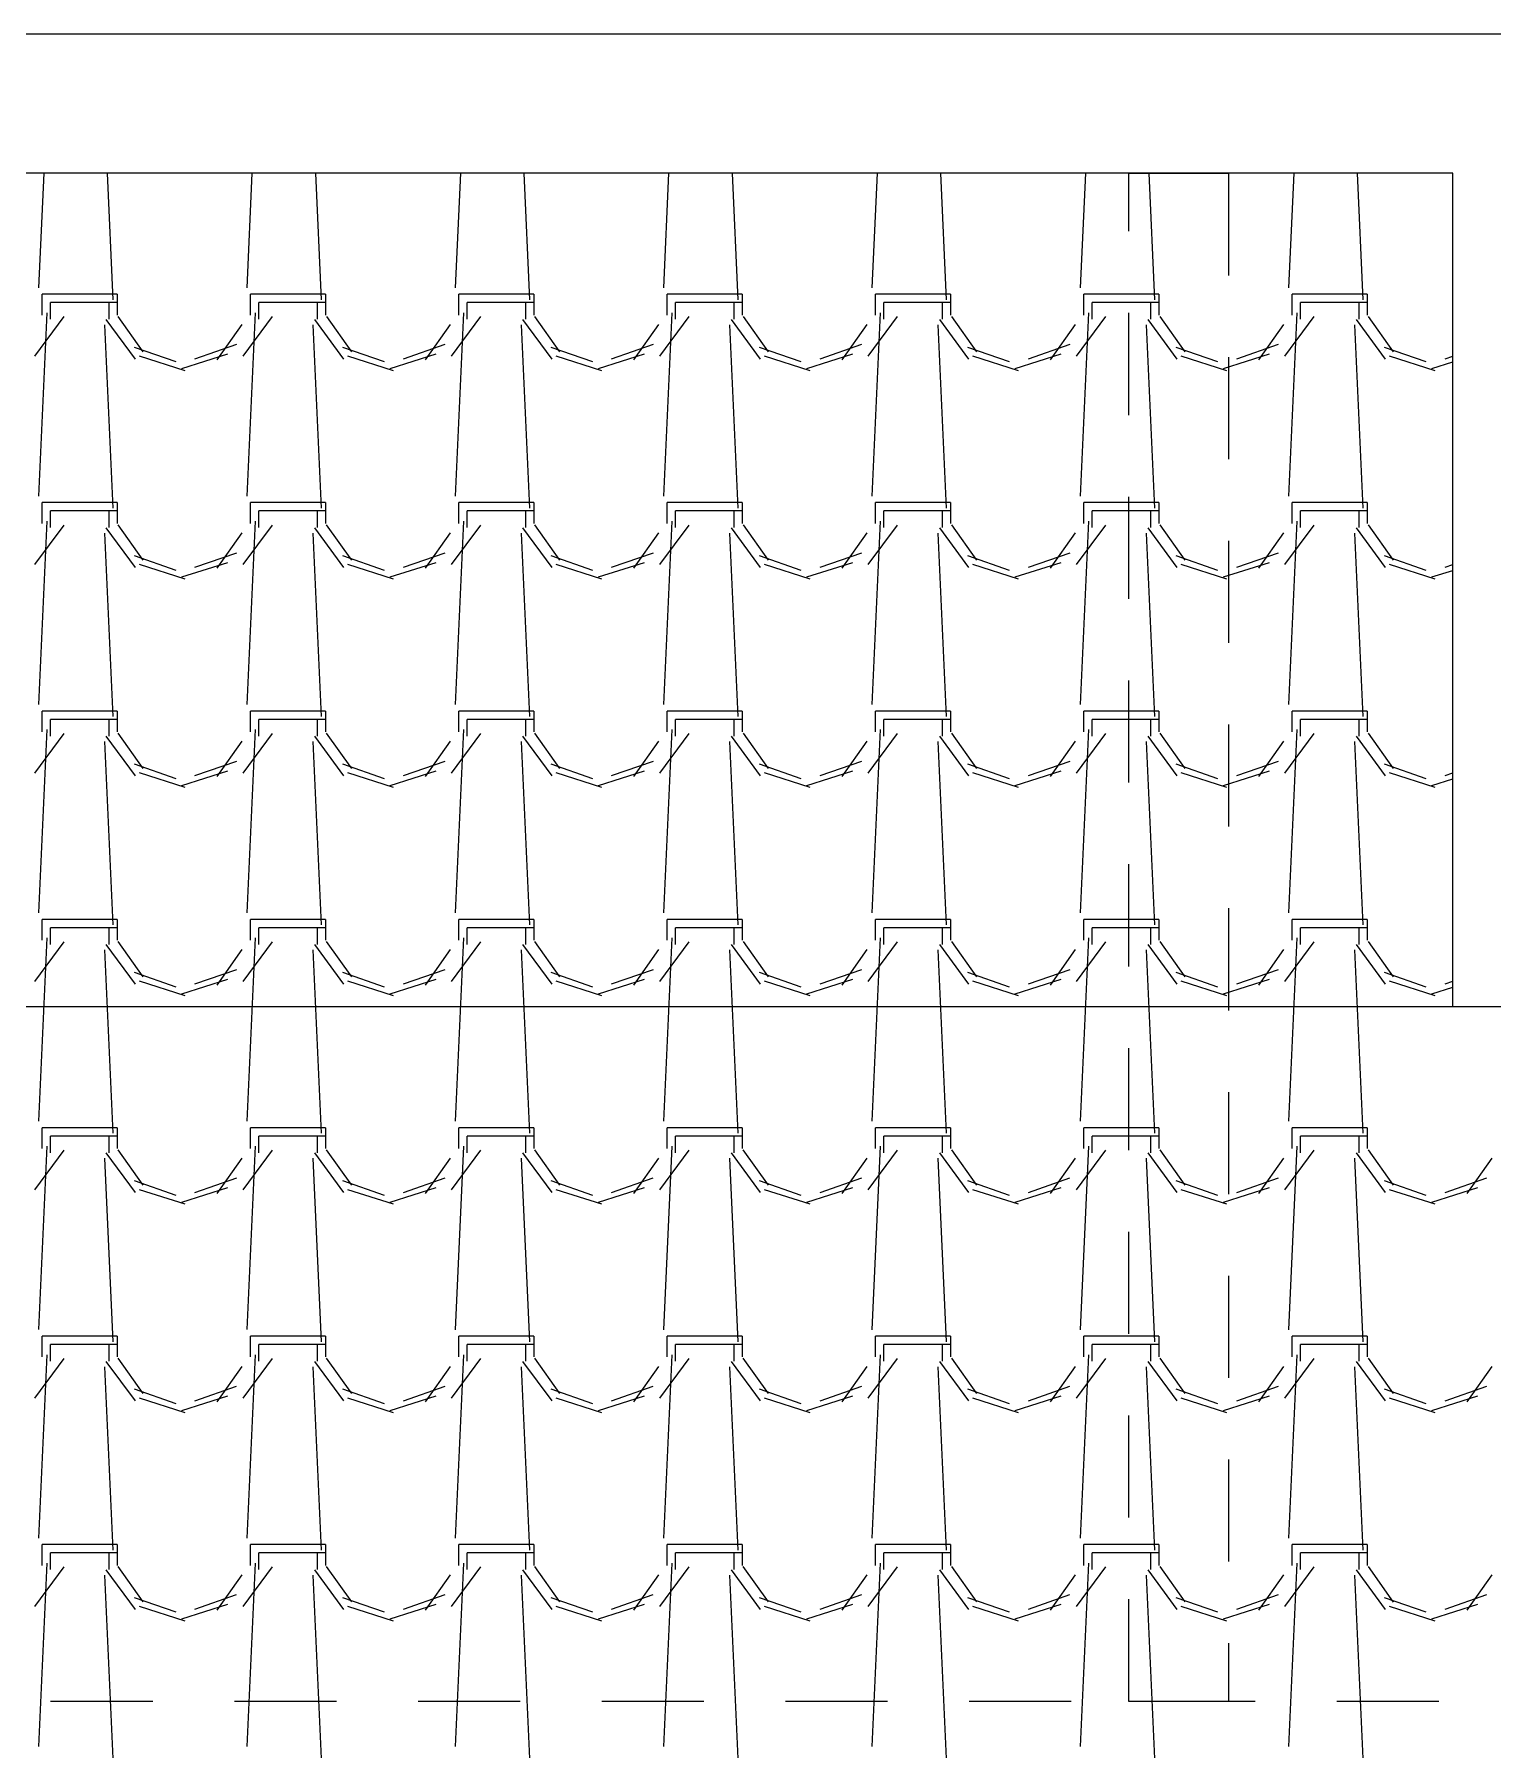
# Model space of a CAD drawing. Header units: millimetres. Extents: x 3923 to 4007, y 744 to 863.
# Drawn here: x 3934.168 to 3935.954, y 853.651 to 855.752 of the extents above; entities that cross this region are included whole.
import ezdxf

# ---------------------------------------------------------------- set-up
doc = ezdxf.new("R2010")
doc.units = ezdxf.units.MM
doc.linetypes.add('HIDDEN2', pattern=[0.1875, 0.125, -0.0625])
doc.layers.add('-HIDRO', color=8, linetype='Continuous')

msp = doc.modelspace()

# ---------------------------------------------------------------- linework, layer by layer
at = {"layer": '-HIDRO'}
for p, q in [((3936.0752, 855.7515), (3930.9722, 855.7515)), ((3935.9051, 855.5814), (3931.1423, 855.5814)), ((3935.9051, 854.5608), (3935.9051, 855.5814)), ((3940.838, 854.5608), (3931.1423, 854.5608))]:
    msp.add_line(p, q, dxfattribs=at)
at = {"layer": '-HIDRO', "linetype": 'Continuous'}
for p, q in [((3934.1795, 855.5814), (3934.1731, 855.4412)), ((3934.2571, 855.5814), (3934.2641, 855.4265)), ((3934.4346, 855.5814), (3934.4283, 855.4412)), ((3934.5122, 855.5814), (3934.5193, 855.4265)), ((3934.6898, 855.5814), (3934.6834, 855.4412)), ((3934.7674, 855.5814), (3934.7744, 855.4265)), ((3934.9449, 855.5814), (3934.9386, 855.4412)), ((3935.0225, 855.5814), (3935.0296, 855.4265)), ((3935.2001, 855.5814), (3935.1937, 855.4412)), ((3935.2777, 855.5814), (3935.2847, 855.4265)), ((3935.4552, 855.5814), (3935.4489, 855.4412)), ((3935.5328, 855.5814), (3935.5399, 855.4265)), ((3935.7104, 855.5814), (3935.704, 855.4412)), ((3935.788, 855.5814), (3935.795, 855.4265)), ((3934.2592, 855.4332), (3934.1775, 855.4332)), ((3934.1775, 855.4077), (3934.1775, 855.4332)), ((3934.2592, 855.423), (3934.1877, 855.423)), ((3934.1877, 855.4026), (3934.1877, 855.423)), ((3934.2694, 855.4332), (3934.2592, 855.4332)), ((3934.2592, 855.423), (3934.2592, 855.4026)), ((3934.2694, 855.423), (3934.2592, 855.423)), ((3934.2694, 855.4332), (3934.2694, 855.4077)), ((3934.5143, 855.4332), (3934.4327, 855.4332)), ((3934.4327, 855.4077), (3934.4327, 855.4332)), ((3934.5143, 855.423), (3934.4429, 855.423)), ((3934.4429, 855.4026), (3934.4429, 855.423)), ((3934.5245, 855.4332), (3934.5143, 855.4332)), ((3934.5143, 855.423), (3934.5143, 855.4026)), ((3934.5245, 855.423), (3934.5143, 855.423)), ((3934.5245, 855.4332), (3934.5245, 855.4077)), ((3934.7695, 855.4332), (3934.6878, 855.4332)), ((3934.6878, 855.4077), (3934.6878, 855.4332)), ((3934.7695, 855.423), (3934.698, 855.423)), ((3934.698, 855.4026), (3934.698, 855.423)), ((3934.7797, 855.4332), (3934.7695, 855.4332)), ((3934.7695, 855.423), (3934.7695, 855.4026)), ((3934.7797, 855.423), (3934.7695, 855.423)), ((3934.7797, 855.4332), (3934.7797, 855.4077)), ((3935.0246, 855.4332), (3934.943, 855.4332)), ((3934.943, 855.4077), (3934.943, 855.4332)), ((3935.0246, 855.423), (3934.9532, 855.423)), ((3934.9532, 855.4026), (3934.9532, 855.423)), ((3935.0348, 855.4332), (3935.0246, 855.4332)), ((3935.0246, 855.423), (3935.0246, 855.4026)), ((3935.0348, 855.423), (3935.0246, 855.423)), ((3935.0348, 855.4332), (3935.0348, 855.4077)), ((3935.2798, 855.4332), (3935.1981, 855.4332)), ((3935.1981, 855.4077), (3935.1981, 855.4332)), ((3935.2798, 855.423), (3935.2083, 855.423)), ((3935.2083, 855.4026), (3935.2083, 855.423)), ((3935.29, 855.4332), (3935.2798, 855.4332)), ((3935.2798, 855.423), (3935.2798, 855.4026)), ((3935.29, 855.423), (3935.2798, 855.423)), ((3935.29, 855.4332), (3935.29, 855.4077)), ((3935.5349, 855.4332), (3935.4533, 855.4332)), ((3935.4533, 855.4077), (3935.4533, 855.4332)), ((3935.5349, 855.423), (3935.4635, 855.423)), ((3935.4635, 855.4026), (3935.4635, 855.423)), ((3935.5451, 855.4332), (3935.5349, 855.4332)), ((3935.5349, 855.423), (3935.5349, 855.4026)), ((3935.5451, 855.423), (3935.5349, 855.423)), ((3935.5451, 855.4332), (3935.5451, 855.4077)), ((3935.7901, 855.4332), (3935.7084, 855.4332)), ((3935.7084, 855.4077), (3935.7084, 855.4332)), ((3935.7901, 855.423), (3935.7186, 855.423)), ((3935.7186, 855.4026), (3935.7186, 855.423)), ((3935.8003, 855.4332), (3935.7901, 855.4332)), ((3935.7901, 855.423), (3935.7901, 855.4026)), ((3935.8003, 855.423), (3935.7901, 855.423)), ((3935.8003, 855.4332), (3935.8003, 855.4077)), ((3934.1688, 855.3573), (3934.2045, 855.4058)), ((3934.1833, 855.4106), (3934.1731, 855.1861)), ((3934.2558, 855.4024), (3934.2915, 855.3539)), ((3934.2705, 855.4062), (3934.3011, 855.3629)), ((3934.4239, 855.3573), (3934.4596, 855.4058)), ((3934.4385, 855.4106), (3934.4283, 855.1861)), ((3934.511, 855.4024), (3934.5467, 855.3539)), ((3934.5257, 855.4062), (3934.5563, 855.3629)), ((3934.6791, 855.3573), (3934.7148, 855.4058)), ((3934.6936, 855.4106), (3934.6834, 855.186)), ((3934.7661, 855.4024), (3934.8018, 855.3539)), ((3934.7808, 855.4062), (3934.8114, 855.3628)), ((3934.9342, 855.3573), (3934.9699, 855.4058)), ((3934.9488, 855.4106), (3934.9386, 855.186)), ((3935.0213, 855.4024), (3935.057, 855.3539)), ((3935.036, 855.4062), (3935.0666, 855.3628)), ((3935.1893, 855.3573), (3935.2251, 855.4058)), ((3935.2039, 855.4106), (3935.1937, 855.186)), ((3935.2764, 855.4024), (3935.3121, 855.3539)), ((3935.2911, 855.4062), (3935.3217, 855.3628)), ((3935.4445, 855.3573), (3935.4802, 855.4058)), ((3935.4591, 855.4106), (3935.4489, 855.186)), ((3935.5316, 855.4024), (3935.5673, 855.3539)), ((3935.5463, 855.4062), (3935.5769, 855.3628)), ((3935.6996, 855.3573), (3935.7354, 855.4058)), ((3935.7142, 855.4106), (3935.704, 855.186)), ((3935.7867, 855.4024), (3935.8224, 855.3539)), ((3935.8014, 855.4062), (3935.832, 855.3628)), ((3934.2539, 855.3959), (3934.2641, 855.1713)), ((3934.3918, 855.3529), (3934.4225, 855.3962)), ((3934.509, 855.3959), (3934.5193, 855.1713)), ((3934.647, 855.3529), (3934.6776, 855.3962)), ((3934.7642, 855.3959), (3934.7744, 855.1713)), ((3934.9021, 855.3529), (3934.9328, 855.3962)), ((3935.0193, 855.3959), (3935.0296, 855.1713)), ((3935.1573, 855.3529), (3935.1879, 855.3962)), ((3935.2745, 855.3959), (3935.2847, 855.1713)), ((3935.4124, 855.3529), (3935.4431, 855.3962)), ((3935.5297, 855.3959), (3935.5399, 855.1713)), ((3935.6676, 855.3529), (3935.6982, 855.3962)), ((3935.7848, 855.3959), (3935.795, 855.1713)), ((3934.2903, 855.3686), (3934.3413, 855.3507)), ((3934.2963, 855.3578), (3934.3525, 855.34)), ((3934.3487, 855.3422), (3934.4049, 855.3601)), ((3934.3648, 855.3541), (3934.4159, 855.372)), ((3934.5455, 855.3686), (3934.5965, 855.3507)), ((3934.5515, 855.3578), (3934.6076, 855.34)), ((3934.6039, 855.3422), (3934.66, 855.3601)), ((3934.62, 855.3541), (3934.671, 855.372)), ((3934.8006, 855.3686), (3934.8516, 855.3507)), ((3934.8066, 855.3578), (3934.8628, 855.34)), ((3934.859, 855.3422), (3934.9152, 855.3601)), ((3934.8751, 855.3541), (3934.9262, 855.372)), ((3935.0558, 855.3686), (3935.1068, 855.3507)), ((3935.0618, 855.3578), (3935.1179, 855.34)), ((3935.1142, 855.3422), (3935.1703, 855.3601)), ((3935.1303, 855.3541), (3935.1813, 855.372)), ((3935.3109, 855.3686), (3935.3619, 855.3507)), ((3935.3169, 855.3578), (3935.3731, 855.34)), ((3935.3693, 855.3422), (3935.4255, 855.3601)), ((3935.3854, 855.3541), (3935.4365, 855.372)), ((3935.5661, 855.3686), (3935.6171, 855.3507)), ((3935.5721, 855.3578), (3935.6282, 855.34)), ((3935.6245, 855.3422), (3935.6806, 855.3601)), ((3935.6406, 855.3541), (3935.6916, 855.372)), ((3935.8212, 855.3686), (3935.8722, 855.3507)), ((3935.8272, 855.3578), (3935.8834, 855.34)), ((3935.8957, 855.3541), (3935.9051, 855.3574)), ((3935.8796, 855.3422), (3935.9051, 855.3503)), ((3934.2592, 855.1781), (3934.1775, 855.1781)), ((3934.1775, 855.1526), (3934.1775, 855.1781)), ((3934.2592, 855.1679), (3934.1877, 855.1679)), ((3934.1877, 855.1475), (3934.1877, 855.1679)), ((3934.2694, 855.1781), (3934.2592, 855.1781)), ((3934.2592, 855.1679), (3934.2592, 855.1475)), ((3934.2694, 855.1679), (3934.2592, 855.1679)), ((3934.2694, 855.1781), (3934.2694, 855.1526)), ((3934.5143, 855.1781), (3934.4327, 855.1781)), ((3934.4327, 855.1526), (3934.4327, 855.1781)), ((3934.5143, 855.1679), (3934.4429, 855.1679)), ((3934.4429, 855.1475), (3934.4429, 855.1679)), ((3934.5245, 855.1781), (3934.5143, 855.1781)), ((3934.5143, 855.1679), (3934.5143, 855.1475)), ((3934.5245, 855.1679), (3934.5143, 855.1679)), ((3934.5245, 855.1781), (3934.5245, 855.1526)), ((3934.7695, 855.1781), (3934.6878, 855.1781)), ((3934.6878, 855.1526), (3934.6878, 855.1781)), ((3934.7695, 855.1679), (3934.698, 855.1679)), ((3934.698, 855.1475), (3934.698, 855.1679)), ((3934.7797, 855.1781), (3934.7695, 855.1781)), ((3934.7695, 855.1679), (3934.7695, 855.1475)), ((3934.7797, 855.1679), (3934.7695, 855.1679)), ((3934.7797, 855.1781), (3934.7797, 855.1526)), ((3935.0246, 855.1781), (3934.943, 855.1781)), ((3934.943, 855.1526), (3934.943, 855.1781)), ((3935.0246, 855.1679), (3934.9532, 855.1679)), ((3934.9532, 855.1475), (3934.9532, 855.1679)), ((3935.0348, 855.1781), (3935.0246, 855.1781)), ((3935.0246, 855.1679), (3935.0246, 855.1475)), ((3935.0348, 855.1679), (3935.0246, 855.1679)), ((3935.0348, 855.1781), (3935.0348, 855.1526)), ((3935.2798, 855.1781), (3935.1981, 855.1781)), ((3935.1981, 855.1526), (3935.1981, 855.1781)), ((3935.2798, 855.1679), (3935.2083, 855.1679)), ((3935.2083, 855.1475), (3935.2083, 855.1679)), ((3935.29, 855.1781), (3935.2798, 855.1781)), ((3935.2798, 855.1679), (3935.2798, 855.1475)), ((3935.29, 855.1679), (3935.2798, 855.1679)), ((3935.29, 855.1781), (3935.29, 855.1526)), ((3935.5349, 855.1781), (3935.4533, 855.1781)), ((3935.4533, 855.1526), (3935.4533, 855.1781)), ((3935.5349, 855.1679), (3935.4635, 855.1679)), ((3935.4635, 855.1475), (3935.4635, 855.1679)), ((3935.5451, 855.1781), (3935.5349, 855.1781)), ((3935.5349, 855.1679), (3935.5349, 855.1475)), ((3935.5451, 855.1679), (3935.5349, 855.1679)), ((3935.5451, 855.1781), (3935.5451, 855.1526)), ((3935.7901, 855.1781), (3935.7084, 855.1781)), ((3935.7084, 855.1526), (3935.7084, 855.1781)), ((3935.7901, 855.1679), (3935.7186, 855.1679)), ((3935.7186, 855.1475), (3935.7186, 855.1679)), ((3935.8003, 855.1781), (3935.7901, 855.1781)), ((3935.7901, 855.1679), (3935.7901, 855.1475)), ((3935.8003, 855.1679), (3935.7901, 855.1679)), ((3935.8003, 855.1781), (3935.8003, 855.1526)), ((3934.1688, 855.1022), (3934.2045, 855.1506)), ((3934.1833, 855.1554), (3934.1731, 854.9309)), ((3934.2558, 855.1472), (3934.2915, 855.0988)), ((3934.2705, 855.1511), (3934.3011, 855.1077)), ((3934.4239, 855.1022), (3934.4596, 855.1506)), ((3934.4385, 855.1554), (3934.4283, 854.9309)), ((3934.511, 855.1472), (3934.5467, 855.0988)), ((3934.5256, 855.1511), (3934.5563, 855.1077)), ((3934.679, 855.1022), (3934.7148, 855.1506)), ((3934.6936, 855.1554), (3934.6834, 854.9309)), ((3934.7661, 855.1472), (3934.8018, 855.0988)), ((3934.7808, 855.1511), (3934.8114, 855.1077)), ((3934.9342, 855.1022), (3934.9699, 855.1506)), ((3934.9488, 855.1554), (3934.9386, 854.9309)), ((3935.0213, 855.1472), (3935.057, 855.0988)), ((3935.036, 855.1511), (3935.0666, 855.1077)), ((3935.1893, 855.1022), (3935.2251, 855.1506)), ((3935.2039, 855.1554), (3935.1937, 854.9309)), ((3935.2764, 855.1472), (3935.3121, 855.0988)), ((3935.2911, 855.1511), (3935.3217, 855.1077)), ((3935.4445, 855.1022), (3935.4802, 855.1506)), ((3935.4591, 855.1554), (3935.4489, 854.9309)), ((3935.5316, 855.1472), (3935.5673, 855.0988)), ((3935.5463, 855.1511), (3935.5769, 855.1077)), ((3935.6996, 855.1022), (3935.7354, 855.1506)), ((3935.7142, 855.1554), (3935.704, 854.9309)), ((3935.7867, 855.1472), (3935.8224, 855.0988)), ((3935.8014, 855.1511), (3935.832, 855.1077)), ((3934.2539, 855.1407), (3934.2641, 854.9162)), ((3934.3918, 855.0977), (3934.4225, 855.1411)), ((3934.509, 855.1407), (3934.5193, 854.9162)), ((3934.647, 855.0977), (3934.6776, 855.1411)), ((3934.7642, 855.1407), (3934.7744, 854.9162)), ((3934.9021, 855.0977), (3934.9328, 855.1411)), ((3935.0193, 855.1407), (3935.0296, 854.9162)), ((3935.1573, 855.0977), (3935.1879, 855.1411)), ((3935.2745, 855.1407), (3935.2847, 854.9162)), ((3935.4124, 855.0977), (3935.4431, 855.1411)), ((3935.5297, 855.1407), (3935.5399, 854.9162)), ((3935.6676, 855.0977), (3935.6982, 855.1411)), ((3935.7848, 855.1407), (3935.795, 854.9162)), ((3934.2903, 855.1134), (3934.3413, 855.0956)), ((3934.3487, 855.0871), (3934.4049, 855.1049)), ((3934.3648, 855.099), (3934.4159, 855.1168)), ((3934.5455, 855.1134), (3934.5965, 855.0956)), ((3934.6039, 855.0871), (3934.66, 855.1049)), ((3934.62, 855.099), (3934.671, 855.1168)), ((3934.8006, 855.1134), (3934.8516, 855.0956)), ((3934.859, 855.0871), (3934.9152, 855.1049)), ((3934.8751, 855.099), (3934.9262, 855.1168)), ((3935.0558, 855.1134), (3935.1068, 855.0956)), ((3935.1142, 855.0871), (3935.1703, 855.1049)), ((3935.1303, 855.099), (3935.1813, 855.1168)), ((3935.3109, 855.1134), (3935.3619, 855.0956)), ((3935.3693, 855.0871), (3935.4255, 855.1049)), ((3935.3854, 855.099), (3935.4365, 855.1168)), ((3935.5661, 855.1134), (3935.6171, 855.0956)), ((3935.6245, 855.0871), (3935.6806, 855.1049)), ((3935.6406, 855.099), (3935.6916, 855.1168)), ((3935.8212, 855.1134), (3935.8722, 855.0956)), ((3934.2963, 855.1027), (3934.3525, 855.0848)), ((3934.5515, 855.1027), (3934.6076, 855.0848)), ((3934.8066, 855.1027), (3934.8628, 855.0848)), ((3935.0618, 855.1027), (3935.1179, 855.0848)), ((3935.3169, 855.1027), (3935.3731, 855.0848)), ((3935.5721, 855.1027), (3935.6282, 855.0848)), ((3935.8272, 855.1027), (3935.8834, 855.0848)), ((3935.8796, 855.0871), (3935.9051, 855.0952)), ((3935.8957, 855.099), (3935.9051, 855.1023)), ((3934.2592, 854.9229), (3934.1775, 854.9229)), ((3934.1775, 854.8974), (3934.1775, 854.9229)), ((3934.2694, 854.9229), (3934.2592, 854.9229)), ((3934.2694, 854.9229), (3934.2694, 854.8974)), ((3934.5143, 854.9229), (3934.4327, 854.9229)), ((3934.4327, 854.8974), (3934.4327, 854.9229)), ((3934.5245, 854.9229), (3934.5143, 854.9229)), ((3934.5245, 854.9229), (3934.5245, 854.8974)), ((3934.7695, 854.9229), (3934.6878, 854.9229)), ((3934.6878, 854.8974), (3934.6878, 854.9229)), ((3934.7797, 854.9229), (3934.7695, 854.9229)), ((3934.7797, 854.9229), (3934.7797, 854.8974)), ((3935.0246, 854.9229), (3934.943, 854.9229)), ((3934.943, 854.8974), (3934.943, 854.9229)), ((3935.0348, 854.9229), (3935.0246, 854.9229)), ((3935.0348, 854.9229), (3935.0348, 854.8974)), ((3935.2798, 854.9229), (3935.1981, 854.9229)), ((3935.1981, 854.8974), (3935.1981, 854.9229)), ((3935.29, 854.9229), (3935.2798, 854.9229)), ((3935.29, 854.9229), (3935.29, 854.8974)), ((3935.5349, 854.9229), (3935.4533, 854.9229)), ((3935.4533, 854.8974), (3935.4533, 854.9229)), ((3935.5451, 854.9229), (3935.5349, 854.9229)), ((3935.5451, 854.9229), (3935.5451, 854.8974)), ((3935.7901, 854.9229), (3935.7084, 854.9229)), ((3935.7084, 854.8974), (3935.7084, 854.9229)), ((3935.8003, 854.9229), (3935.7901, 854.9229)), ((3935.8003, 854.9229), (3935.8003, 854.8974)), ((3934.1688, 854.847), (3934.2045, 854.8955)), ((3934.1833, 854.9003), (3934.1731, 854.6758)), ((3934.2592, 854.9127), (3934.1877, 854.9127)), ((3934.1877, 854.8923), (3934.1877, 854.9127)), ((3934.2592, 854.9127), (3934.2592, 854.8923)), ((3934.2694, 854.9127), (3934.2592, 854.9127)), ((3934.2705, 854.8959), (3934.3011, 854.8526)), ((3934.4239, 854.847), (3934.4596, 854.8955)), ((3934.4385, 854.9003), (3934.4283, 854.6758)), ((3934.5143, 854.9127), (3934.4429, 854.9127)), ((3934.4429, 854.8923), (3934.4429, 854.9127)), ((3934.5143, 854.9127), (3934.5143, 854.8923)), ((3934.5245, 854.9127), (3934.5143, 854.9127)), ((3934.5256, 854.8959), (3934.5563, 854.8526)), ((3934.679, 854.847), (3934.7148, 854.8955)), ((3934.6936, 854.9003), (3934.6834, 854.6757)), ((3934.7695, 854.9127), (3934.698, 854.9127)), ((3934.698, 854.8923), (3934.698, 854.9127)), ((3934.7695, 854.9127), (3934.7695, 854.8923)), ((3934.7797, 854.9127), (3934.7695, 854.9127)), ((3934.7808, 854.8959), (3934.8114, 854.8526)), ((3934.9342, 854.847), (3934.9699, 854.8955)), ((3934.9488, 854.9003), (3934.9386, 854.6757)), ((3935.0246, 854.9127), (3934.9532, 854.9127)), ((3934.9532, 854.8923), (3934.9532, 854.9127)), ((3935.0246, 854.9127), (3935.0246, 854.8923)), ((3935.0348, 854.9127), (3935.0246, 854.9127)), ((3935.036, 854.8959), (3935.0666, 854.8525)), ((3935.1893, 854.847), (3935.2251, 854.8955)), ((3935.2039, 854.9003), (3935.1937, 854.6757)), ((3935.2798, 854.9127), (3935.2083, 854.9127)), ((3935.2083, 854.8923), (3935.2083, 854.9127)), ((3935.2798, 854.9127), (3935.2798, 854.8923)), ((3935.29, 854.9127), (3935.2798, 854.9127)), ((3935.2911, 854.8959), (3935.3217, 854.8525)), ((3935.4445, 854.847), (3935.4802, 854.8955)), ((3935.4591, 854.9003), (3935.4489, 854.6757)), ((3935.5349, 854.9127), (3935.4635, 854.9127)), ((3935.4635, 854.8923), (3935.4635, 854.9127)), ((3935.5349, 854.9127), (3935.5349, 854.8923)), ((3935.5451, 854.9127), (3935.5349, 854.9127)), ((3935.5463, 854.8959), (3935.5769, 854.8525)), ((3935.6996, 854.847), (3935.7354, 854.8955)), ((3935.7142, 854.9003), (3935.704, 854.6757)), ((3935.7901, 854.9127), (3935.7186, 854.9127)), ((3935.7186, 854.8923), (3935.7186, 854.9127)), ((3935.7901, 854.9127), (3935.7901, 854.8923)), ((3935.8003, 854.9127), (3935.7901, 854.9127)), ((3935.8014, 854.8959), (3935.832, 854.8525)), ((3934.2539, 854.8856), (3934.2641, 854.661)), ((3934.2558, 854.8921), (3934.2915, 854.8436)), ((3934.3918, 854.8426), (3934.4225, 854.8859)), ((3934.509, 854.8856), (3934.5193, 854.661)), ((3934.511, 854.8921), (3934.5467, 854.8436)), ((3934.647, 854.8426), (3934.6776, 854.8859)), ((3934.7642, 854.8856), (3934.7744, 854.661)), ((3934.7661, 854.8921), (3934.8018, 854.8436)), ((3934.9021, 854.8426), (3934.9328, 854.8859)), ((3935.0193, 854.8856), (3935.0296, 854.661)), ((3935.0213, 854.8921), (3935.057, 854.8436)), ((3935.1573, 854.8426), (3935.1879, 854.8859)), ((3935.2745, 854.8856), (3935.2847, 854.661)), ((3935.2764, 854.8921), (3935.3121, 854.8436)), ((3935.4124, 854.8426), (3935.4431, 854.8859)), ((3935.5297, 854.8856), (3935.5399, 854.661)), ((3935.5316, 854.8921), (3935.5673, 854.8436)), ((3935.6676, 854.8426), (3935.6982, 854.8859)), ((3935.7848, 854.8856), (3935.795, 854.661)), ((3935.7867, 854.8921), (3935.8224, 854.8436)), ((3934.2903, 854.8583), (3934.3413, 854.8404)), ((3934.3648, 854.8438), (3934.4159, 854.8617)), ((3934.5455, 854.8583), (3934.5965, 854.8404)), ((3934.62, 854.8438), (3934.671, 854.8617)), ((3934.8006, 854.8583), (3934.8516, 854.8404)), ((3934.8751, 854.8438), (3934.9262, 854.8617)), ((3935.0558, 854.8583), (3935.1068, 854.8404)), ((3935.1303, 854.8438), (3935.1813, 854.8617)), ((3935.3109, 854.8583), (3935.3619, 854.8404)), ((3935.3854, 854.8438), (3935.4365, 854.8617)), ((3935.5661, 854.8583), (3935.6171, 854.8404)), ((3935.6406, 854.8438), (3935.6916, 854.8617)), ((3935.8212, 854.8583), (3935.8722, 854.8404)), ((3934.2963, 854.8475), (3934.3525, 854.8297)), ((3934.3487, 854.8319), (3934.4049, 854.8498)), ((3934.5515, 854.8475), (3934.6076, 854.8297)), ((3934.6039, 854.8319), (3934.66, 854.8498)), ((3934.8066, 854.8475), (3934.8628, 854.8297)), ((3934.859, 854.8319), (3934.9152, 854.8498)), ((3935.0618, 854.8475), (3935.1179, 854.8297)), ((3935.1142, 854.8319), (3935.1703, 854.8498)), ((3935.3169, 854.8475), (3935.3731, 854.8297)), ((3935.3693, 854.8319), (3935.4255, 854.8498)), ((3935.5721, 854.8475), (3935.6282, 854.8297)), ((3935.6245, 854.8319), (3935.6806, 854.8498)), ((3935.8272, 854.8475), (3935.8834, 854.8297)), ((3935.8796, 854.8319), (3935.9051, 854.84)), ((3935.8957, 854.8438), (3935.9051, 854.8471)), ((3934.2592, 854.6678), (3934.1775, 854.6678)), ((3934.1775, 854.6423), (3934.1775, 854.6678)), ((3934.2694, 854.6678), (3934.2592, 854.6678)), ((3934.2694, 854.6678), (3934.2694, 854.6423)), ((3934.5143, 854.6678), (3934.4327, 854.6678)), ((3934.4327, 854.6423), (3934.4327, 854.6678)), ((3934.5245, 854.6678), (3934.5143, 854.6678)), ((3934.5245, 854.6678), (3934.5245, 854.6423)), ((3934.7695, 854.6678), (3934.6878, 854.6678)), ((3934.6878, 854.6423), (3934.6878, 854.6678)), ((3934.7797, 854.6678), (3934.7695, 854.6678)), ((3934.7797, 854.6678), (3934.7797, 854.6423)), ((3935.0246, 854.6678), (3934.943, 854.6678)), ((3934.943, 854.6423), (3934.943, 854.6678)), ((3935.0348, 854.6678), (3935.0246, 854.6678)), ((3935.0348, 854.6678), (3935.0348, 854.6423)), ((3935.2798, 854.6678), (3935.1981, 854.6678)), ((3935.1981, 854.6423), (3935.1981, 854.6678)), ((3935.29, 854.6678), (3935.2798, 854.6678)), ((3935.29, 854.6678), (3935.29, 854.6423)), ((3935.5349, 854.6678), (3935.4533, 854.6678)), ((3935.4533, 854.6423), (3935.4533, 854.6678)), ((3935.5451, 854.6678), (3935.5349, 854.6678)), ((3935.5451, 854.6678), (3935.5451, 854.6423)), ((3935.7901, 854.6678), (3935.7084, 854.6678)), ((3935.7084, 854.6423), (3935.7084, 854.6678)), ((3935.8003, 854.6678), (3935.7901, 854.6678)), ((3935.8003, 854.6678), (3935.8003, 854.6423)), ((3934.1833, 854.6451), (3934.1731, 854.4206)), ((3934.2592, 854.6576), (3934.1877, 854.6576)), ((3934.1877, 854.6372), (3934.1877, 854.6576)), ((3934.2592, 854.6576), (3934.2592, 854.6372)), ((3934.2694, 854.6576), (3934.2592, 854.6576)), ((3934.4385, 854.6451), (3934.4283, 854.4206)), ((3934.5143, 854.6576), (3934.4429, 854.6576)), ((3934.4429, 854.6372), (3934.4429, 854.6576)), ((3934.5143, 854.6576), (3934.5143, 854.6372)), ((3934.5245, 854.6576), (3934.5143, 854.6576)), ((3934.6936, 854.6451), (3934.6834, 854.4206)), ((3934.7695, 854.6576), (3934.698, 854.6576)), ((3934.698, 854.6372), (3934.698, 854.6576)), ((3934.7695, 854.6576), (3934.7695, 854.6372)), ((3934.7797, 854.6576), (3934.7695, 854.6576)), ((3934.9488, 854.6451), (3934.9386, 854.4206)), ((3935.0246, 854.6576), (3934.9532, 854.6576)), ((3934.9532, 854.6372), (3934.9532, 854.6576)), ((3935.0246, 854.6576), (3935.0246, 854.6372)), ((3935.0348, 854.6576), (3935.0246, 854.6576)), ((3935.2039, 854.6451), (3935.1937, 854.4206)), ((3935.2798, 854.6576), (3935.2083, 854.6576)), ((3935.2083, 854.6372), (3935.2083, 854.6576)), ((3935.2798, 854.6576), (3935.2798, 854.6372)), ((3935.29, 854.6576), (3935.2798, 854.6576)), ((3935.4591, 854.6451), (3935.4489, 854.4206)), ((3935.5349, 854.6576), (3935.4635, 854.6576)), ((3935.4635, 854.6372), (3935.4635, 854.6576)), ((3935.5349, 854.6576), (3935.5349, 854.6372)), ((3935.5451, 854.6576), (3935.5349, 854.6576)), ((3935.7142, 854.6451), (3935.704, 854.4206)), ((3935.7901, 854.6576), (3935.7186, 854.6576)), ((3935.7186, 854.6372), (3935.7186, 854.6576)), ((3935.7901, 854.6576), (3935.7901, 854.6372)), ((3935.8003, 854.6576), (3935.7901, 854.6576)), ((3934.1687, 854.5919), (3934.2045, 854.6403)), ((3934.2539, 854.6304), (3934.2641, 854.4059)), ((3934.2558, 854.6369), (3934.2915, 854.5885)), ((3934.2705, 854.6408), (3934.3011, 854.5974)), ((3934.3918, 854.5874), (3934.4225, 854.6308)), ((3934.4239, 854.5919), (3934.4596, 854.6403)), ((3934.509, 854.6304), (3934.5193, 854.4059)), ((3934.511, 854.6369), (3934.5467, 854.5885)), ((3934.5256, 854.6408), (3934.5563, 854.5974)), ((3934.647, 854.5874), (3934.6776, 854.6308)), ((3934.679, 854.5919), (3934.7148, 854.6403)), ((3934.7642, 854.6304), (3934.7744, 854.4059)), ((3934.7661, 854.6369), (3934.8018, 854.5885)), ((3934.7808, 854.6408), (3934.8114, 854.5974)), ((3934.9021, 854.5874), (3934.9328, 854.6308)), ((3934.9342, 854.5919), (3934.9699, 854.6403)), ((3935.0193, 854.6304), (3935.0296, 854.4059)), ((3935.0213, 854.6369), (3935.057, 854.5885)), ((3935.036, 854.6408), (3935.0666, 854.5974)), ((3935.1573, 854.5874), (3935.1879, 854.6308)), ((3935.1893, 854.5919), (3935.2251, 854.6403)), ((3935.2745, 854.6304), (3935.2847, 854.4059)), ((3935.2764, 854.6369), (3935.3121, 854.5885)), ((3935.2911, 854.6408), (3935.3217, 854.5974)), ((3935.4124, 854.5874), (3935.4431, 854.6308)), ((3935.4445, 854.5919), (3935.4802, 854.6403)), ((3935.5297, 854.6304), (3935.5399, 854.4059)), ((3935.5316, 854.6369), (3935.5673, 854.5885)), ((3935.5463, 854.6408), (3935.5769, 854.5974)), ((3935.6676, 854.5874), (3935.6982, 854.6308)), ((3935.6996, 854.5919), (3935.7354, 854.6403)), ((3935.7848, 854.6304), (3935.795, 854.4059)), ((3935.7867, 854.6369), (3935.8224, 854.5885)), ((3935.8014, 854.6408), (3935.832, 854.5974)), ((3934.2903, 854.6031), (3934.3414, 854.5853)), ((3934.3648, 854.5887), (3934.4159, 854.6065)), ((3934.5455, 854.6031), (3934.5965, 854.5853)), ((3934.62, 854.5887), (3934.671, 854.6065)), ((3934.8006, 854.6031), (3934.8517, 854.5853)), ((3934.8751, 854.5887), (3934.9262, 854.6065)), ((3935.0558, 854.6031), (3935.1068, 854.5853)), ((3935.1303, 854.5887), (3935.1813, 854.6065)), ((3935.3109, 854.6031), (3935.3619, 854.5853)), ((3935.3854, 854.5887), (3935.4365, 854.6065)), ((3935.5661, 854.6031), (3935.6171, 854.5853)), ((3935.6406, 854.5887), (3935.6916, 854.6065)), ((3935.8212, 854.6031), (3935.8722, 854.5853)), ((3934.2963, 854.5924), (3934.3525, 854.5745)), ((3934.3487, 854.5768), (3934.4049, 854.5946)), ((3934.5515, 854.5924), (3934.6076, 854.5745)), ((3934.6039, 854.5768), (3934.66, 854.5946)), ((3934.8066, 854.5924), (3934.8628, 854.5745)), ((3934.859, 854.5768), (3934.9152, 854.5946)), ((3935.0618, 854.5924), (3935.1179, 854.5745)), ((3935.1142, 854.5768), (3935.1703, 854.5946)), ((3935.3169, 854.5924), (3935.3731, 854.5745)), ((3935.3693, 854.5768), (3935.4255, 854.5946)), ((3935.5721, 854.5924), (3935.6282, 854.5745)), ((3935.6245, 854.5768), (3935.6806, 854.5946)), ((3935.8272, 854.5924), (3935.8834, 854.5745)), ((3935.8796, 854.5768), (3935.9051, 854.5849)), ((3935.8957, 854.5887), (3935.9051, 854.592)), ((3934.2592, 854.4126), (3934.1775, 854.4126)), ((3934.1775, 854.3871), (3934.1775, 854.4126)), ((3934.2694, 854.4126), (3934.2592, 854.4126)), ((3934.2694, 854.4126), (3934.2694, 854.3871)), ((3934.5143, 854.4126), (3934.4327, 854.4126)), ((3934.4327, 854.3871), (3934.4327, 854.4126)), ((3934.5245, 854.4126), (3934.5143, 854.4126)), ((3934.5245, 854.4126), (3934.5245, 854.3871)), ((3934.7695, 854.4126), (3934.6878, 854.4126)), ((3934.6878, 854.3871), (3934.6878, 854.4126)), ((3934.7797, 854.4126), (3934.7695, 854.4126)), ((3934.7797, 854.4126), (3934.7797, 854.3871)), ((3935.0246, 854.4126), (3934.943, 854.4126)), ((3934.943, 854.3871), (3934.943, 854.4126)), ((3935.0348, 854.4126), (3935.0246, 854.4126)), ((3935.0348, 854.4126), (3935.0348, 854.3871)), ((3935.2798, 854.4126), (3935.1981, 854.4126)), ((3935.1981, 854.3871), (3935.1981, 854.4126)), ((3935.29, 854.4126), (3935.2798, 854.4126)), ((3935.29, 854.4126), (3935.29, 854.3871)), ((3935.5349, 854.4126), (3935.4533, 854.4126)), ((3935.4533, 854.3871), (3935.4533, 854.4126)), ((3935.5451, 854.4126), (3935.5349, 854.4126)), ((3935.5451, 854.4126), (3935.5451, 854.3871)), ((3935.7901, 854.4126), (3935.7084, 854.4126)), ((3935.7084, 854.3871), (3935.7084, 854.4126)), ((3935.8003, 854.4126), (3935.7901, 854.4126)), ((3935.8003, 854.4126), (3935.8003, 854.3871)), ((3934.1833, 854.39), (3934.1731, 854.1655)), ((3934.2592, 854.4024), (3934.1877, 854.4024)), ((3934.1877, 854.382), (3934.1877, 854.4024)), ((3934.2592, 854.4024), (3934.2592, 854.382)), ((3934.2694, 854.4024), (3934.2592, 854.4024)), ((3934.4385, 854.39), (3934.4283, 854.1655)), ((3934.5143, 854.4024), (3934.4429, 854.4024)), ((3934.4429, 854.382), (3934.4429, 854.4024)), ((3934.5143, 854.4024), (3934.5143, 854.382)), ((3934.5245, 854.4024), (3934.5143, 854.4024)), ((3934.6936, 854.39), (3934.6834, 854.1654)), ((3934.7695, 854.4024), (3934.698, 854.4024)), ((3934.698, 854.382), (3934.698, 854.4024)), ((3934.7695, 854.4024), (3934.7695, 854.382)), ((3934.7797, 854.4024), (3934.7695, 854.4024)), ((3934.9488, 854.39), (3934.9386, 854.1654)), ((3935.0246, 854.4024), (3934.9532, 854.4024)), ((3934.9532, 854.382), (3934.9532, 854.4024)), ((3935.0246, 854.4024), (3935.0246, 854.382)), ((3935.0348, 854.4024), (3935.0246, 854.4024)), ((3935.2039, 854.39), (3935.1937, 854.1654)), ((3935.2798, 854.4024), (3935.2083, 854.4024)), ((3935.2083, 854.382), (3935.2083, 854.4024)), ((3935.2798, 854.4024), (3935.2798, 854.382)), ((3935.29, 854.4024), (3935.2798, 854.4024)), ((3935.4591, 854.39), (3935.4489, 854.1654)), ((3935.5349, 854.4024), (3935.4635, 854.4024)), ((3935.4635, 854.382), (3935.4635, 854.4024)), ((3935.5349, 854.4024), (3935.5349, 854.382)), ((3935.5451, 854.4024), (3935.5349, 854.4024)), ((3935.7142, 854.39), (3935.704, 854.1654)), ((3935.7901, 854.4024), (3935.7186, 854.4024)), ((3935.7186, 854.382), (3935.7186, 854.4024)), ((3935.7901, 854.4024), (3935.7901, 854.382)), ((3935.8003, 854.4024), (3935.7901, 854.4024)), ((3934.1687, 854.3367), (3934.2045, 854.3852)), ((3934.2539, 854.3753), (3934.2641, 854.1507)), ((3934.2558, 854.3818), (3934.2915, 854.3333)), ((3934.2705, 854.3856), (3934.3011, 854.3423)), ((3934.3918, 854.3323), (3934.4225, 854.3756)), ((3934.4239, 854.3367), (3934.4596, 854.3852)), ((3934.509, 854.3753), (3934.5193, 854.1507)), ((3934.511, 854.3818), (3934.5467, 854.3333)), ((3934.5256, 854.3856), (3934.5563, 854.3423)), ((3934.647, 854.3323), (3934.6776, 854.3756)), ((3934.679, 854.3367), (3934.7148, 854.3852)), ((3934.7642, 854.3753), (3934.7744, 854.1507)), ((3934.7661, 854.3818), (3934.8018, 854.3333)), ((3934.7808, 854.3856), (3934.8114, 854.3423)), ((3934.9021, 854.3323), (3934.9328, 854.3756)), ((3934.9342, 854.3367), (3934.9699, 854.3852)), ((3935.0193, 854.3753), (3935.0296, 854.1507)), ((3935.0213, 854.3818), (3935.057, 854.3333)), ((3935.0359, 854.3856), (3935.0666, 854.3423)), ((3935.1573, 854.3323), (3935.1879, 854.3756)), ((3935.1893, 854.3367), (3935.2251, 854.3852)), ((3935.2745, 854.3753), (3935.2847, 854.1507)), ((3935.2764, 854.3818), (3935.3121, 854.3333)), ((3935.2911, 854.3856), (3935.3217, 854.3423)), ((3935.4124, 854.3323), (3935.4431, 854.3756)), ((3935.4445, 854.3367), (3935.4802, 854.3852)), ((3935.5297, 854.3753), (3935.5399, 854.1507)), ((3935.5316, 854.3818), (3935.5673, 854.3333)), ((3935.5463, 854.3856), (3935.5769, 854.3422)), ((3935.6676, 854.3323), (3935.6982, 854.3756)), ((3935.6996, 854.3367), (3935.7354, 854.3852)), ((3935.7848, 854.3753), (3935.795, 854.1507)), ((3935.7867, 854.3818), (3935.8224, 854.3333)), ((3935.8014, 854.3856), (3935.832, 854.3422)), ((3935.9228, 854.3323), (3935.9534, 854.3756)), ((3934.2903, 854.348), (3934.3414, 854.3301)), ((3934.3648, 854.3335), (3934.4159, 854.3514)), ((3934.5455, 854.348), (3934.5965, 854.3301)), ((3934.62, 854.3335), (3934.671, 854.3514)), ((3934.8006, 854.348), (3934.8517, 854.3301)), ((3934.8751, 854.3335), (3934.9261, 854.3514)), ((3935.0558, 854.348), (3935.1068, 854.3301)), ((3935.1303, 854.3335), (3935.1813, 854.3514)), ((3935.3109, 854.348), (3935.362, 854.3301)), ((3935.3854, 854.3335), (3935.4364, 854.3514)), ((3935.5661, 854.348), (3935.6171, 854.3301)), ((3935.6406, 854.3335), (3935.6916, 854.3514)), ((3935.8212, 854.348), (3935.8722, 854.3301)), ((3935.8957, 854.3335), (3935.9467, 854.3514)), ((3934.2963, 854.3372), (3934.3525, 854.3194)), ((3934.3487, 854.3216), (3934.4049, 854.3395)), ((3934.5515, 854.3372), (3934.6076, 854.3194)), ((3934.6039, 854.3216), (3934.66, 854.3395)), ((3934.8066, 854.3372), (3934.8628, 854.3194)), ((3934.859, 854.3216), (3934.9152, 854.3395)), ((3935.0618, 854.3372), (3935.1179, 854.3194)), ((3935.1142, 854.3216), (3935.1703, 854.3395)), ((3935.3169, 854.3372), (3935.3731, 854.3194)), ((3935.3693, 854.3216), (3935.4255, 854.3395)), ((3935.5721, 854.3372), (3935.6282, 854.3194)), ((3935.6245, 854.3216), (3935.6806, 854.3395)), ((3935.8272, 854.3372), (3935.8834, 854.3194)), ((3935.8796, 854.3216), (3935.9358, 854.3395)), ((3934.2592, 854.1575), (3934.1775, 854.1575)), ((3934.1775, 854.132), (3934.1775, 854.1575)), ((3934.2592, 854.1473), (3934.1877, 854.1473)), ((3934.1877, 854.1269), (3934.1877, 854.1473)), ((3934.2694, 854.1575), (3934.2592, 854.1575)), ((3934.2592, 854.1473), (3934.2592, 854.1269)), ((3934.2694, 854.1473), (3934.2592, 854.1473)), ((3934.2694, 854.1575), (3934.2694, 854.132)), ((3934.5143, 854.1575), (3934.4327, 854.1575)), ((3934.4327, 854.132), (3934.4327, 854.1575)), ((3934.5143, 854.1473), (3934.4429, 854.1473)), ((3934.4429, 854.1269), (3934.4429, 854.1473)), ((3934.5245, 854.1575), (3934.5143, 854.1575)), ((3934.5143, 854.1473), (3934.5143, 854.1269)), ((3934.5245, 854.1473), (3934.5143, 854.1473)), ((3934.5245, 854.1575), (3934.5245, 854.132)), ((3934.7695, 854.1575), (3934.6878, 854.1575)), ((3934.6878, 854.132), (3934.6878, 854.1575)), ((3934.7695, 854.1473), (3934.698, 854.1473)), ((3934.698, 854.1269), (3934.698, 854.1473)), ((3934.7797, 854.1575), (3934.7695, 854.1575)), ((3934.7695, 854.1473), (3934.7695, 854.1269)), ((3934.7797, 854.1473), (3934.7695, 854.1473)), ((3934.7797, 854.1575), (3934.7797, 854.132)), ((3935.0246, 854.1575), (3934.943, 854.1575)), ((3934.943, 854.132), (3934.943, 854.1575)), ((3935.0246, 854.1473), (3934.9532, 854.1473)), ((3934.9532, 854.1269), (3934.9532, 854.1473)), ((3935.0348, 854.1575), (3935.0246, 854.1575)), ((3935.0246, 854.1473), (3935.0246, 854.1269)), ((3935.0348, 854.1473), (3935.0246, 854.1473)), ((3935.0348, 854.1575), (3935.0348, 854.132)), ((3935.2798, 854.1575), (3935.1981, 854.1575)), ((3935.1981, 854.132), (3935.1981, 854.1575)), ((3935.2798, 854.1473), (3935.2083, 854.1473)), ((3935.2083, 854.1269), (3935.2083, 854.1473)), ((3935.29, 854.1575), (3935.2798, 854.1575)), ((3935.2798, 854.1473), (3935.2798, 854.1269)), ((3935.29, 854.1473), (3935.2798, 854.1473)), ((3935.29, 854.1575), (3935.29, 854.132)), ((3935.5349, 854.1575), (3935.4533, 854.1575)), ((3935.4533, 854.132), (3935.4533, 854.1575)), ((3935.5349, 854.1473), (3935.4635, 854.1473)), ((3935.4635, 854.1269), (3935.4635, 854.1473)), ((3935.5451, 854.1575), (3935.5349, 854.1575)), ((3935.5349, 854.1473), (3935.5349, 854.1269)), ((3935.5451, 854.1473), (3935.5349, 854.1473)), ((3935.5451, 854.1575), (3935.5451, 854.132)), ((3935.7901, 854.1575), (3935.7084, 854.1575)), ((3935.7084, 854.132), (3935.7084, 854.1575)), ((3935.7901, 854.1473), (3935.7186, 854.1473)), ((3935.7186, 854.1269), (3935.7186, 854.1473)), ((3935.8003, 854.1575), (3935.7901, 854.1575)), ((3935.7901, 854.1473), (3935.7901, 854.1269)), ((3935.8003, 854.1473), (3935.7901, 854.1473)), ((3935.8003, 854.1575), (3935.8003, 854.132)), ((3934.1687, 854.0816), (3934.2045, 854.13)), ((3934.1833, 854.1348), (3934.1731, 853.9103)), ((3934.2539, 854.1201), (3934.2641, 853.8956)), ((3934.2558, 854.1266), (3934.2915, 854.0782)), ((3934.2705, 854.1305), (3934.3011, 854.0871)), ((3934.3918, 854.0771), (3934.4225, 854.1205)), ((3934.4239, 854.0816), (3934.4596, 854.13)), ((3934.4385, 854.1348), (3934.4283, 853.9103)), ((3934.509, 854.1201), (3934.5193, 853.8956)), ((3934.511, 854.1266), (3934.5467, 854.0782)), ((3934.5256, 854.1305), (3934.5563, 854.0871)), ((3934.647, 854.0771), (3934.6776, 854.1205)), ((3934.679, 854.0816), (3934.7148, 854.13)), ((3934.6936, 854.1348), (3934.6834, 853.9103)), ((3934.7642, 854.1201), (3934.7744, 853.8956)), ((3934.7661, 854.1266), (3934.8018, 854.0782)), ((3934.7808, 854.1305), (3934.8114, 854.0871)), ((3934.9021, 854.0771), (3934.9328, 854.1205)), ((3934.9342, 854.0816), (3934.9699, 854.13)), ((3934.9488, 854.1348), (3934.9386, 853.9103)), ((3935.0193, 854.1201), (3935.0296, 853.8956)), ((3935.0213, 854.1266), (3935.057, 854.0782)), ((3935.0359, 854.1305), (3935.0666, 854.0871)), ((3935.1573, 854.0771), (3935.1879, 854.1205)), ((3935.1893, 854.0816), (3935.2251, 854.13)), ((3935.2039, 854.1348), (3935.1937, 853.9103)), ((3935.2745, 854.1201), (3935.2847, 853.8956)), ((3935.2764, 854.1266), (3935.3121, 854.0782)), ((3935.2911, 854.1305), (3935.3217, 854.0871)), ((3935.4125, 854.0771), (3935.4431, 854.1205)), ((3935.4445, 854.0816), (3935.4802, 854.13)), ((3935.4591, 854.1348), (3935.4489, 853.9103)), ((3935.5297, 854.1201), (3935.5399, 853.8956)), ((3935.5316, 854.1266), (3935.5673, 854.0782)), ((3935.5463, 854.1305), (3935.5769, 854.0871)), ((3935.6676, 854.0771), (3935.6982, 854.1205)), ((3935.6996, 854.0816), (3935.7354, 854.13)), ((3935.7142, 854.1348), (3935.704, 853.9103)), ((3935.7848, 854.1201), (3935.795, 853.8956)), ((3935.7867, 854.1266), (3935.8224, 854.0782)), ((3935.8014, 854.1305), (3935.832, 854.0871)), ((3935.9228, 854.0771), (3935.9534, 854.1205)), ((3934.3648, 854.0784), (3934.4158, 854.0962)), ((3934.62, 854.0784), (3934.671, 854.0962)), ((3934.8751, 854.0784), (3934.9261, 854.0962)), ((3935.1303, 854.0784), (3935.1813, 854.0962)), ((3935.3854, 854.0784), (3935.4364, 854.0962)), ((3935.6406, 854.0784), (3935.6916, 854.0962)), ((3935.8957, 854.0784), (3935.9467, 854.0962)), ((3934.2903, 854.0928), (3934.3414, 854.075)), ((3934.2963, 854.0821), (3934.3525, 854.0642)), ((3934.3487, 854.0665), (3934.4049, 854.0843)), ((3934.5455, 854.0928), (3934.5965, 854.075)), ((3934.5515, 854.0821), (3934.6076, 854.0642)), ((3934.6039, 854.0665), (3934.66, 854.0843)), ((3934.8006, 854.0928), (3934.8517, 854.075)), ((3934.8066, 854.0821), (3934.8628, 854.0642)), ((3934.859, 854.0665), (3934.9152, 854.0843)), ((3935.0558, 854.0928), (3935.1068, 854.075)), ((3935.0618, 854.0821), (3935.1179, 854.0642)), ((3935.1142, 854.0665), (3935.1703, 854.0843)), ((3935.3109, 854.0928), (3935.362, 854.075)), ((3935.3169, 854.0821), (3935.3731, 854.0642)), ((3935.3693, 854.0665), (3935.4255, 854.0843)), ((3935.5661, 854.0928), (3935.6171, 854.075)), ((3935.5721, 854.0821), (3935.6282, 854.0642)), ((3935.6245, 854.0665), (3935.6806, 854.0843)), ((3935.8212, 854.0928), (3935.8723, 854.075)), ((3935.8272, 854.0821), (3935.8834, 854.0642)), ((3935.8796, 854.0665), (3935.9358, 854.0843)), ((3934.2592, 853.9023), (3934.1775, 853.9023)), ((3934.1775, 853.8768), (3934.1775, 853.9023)), ((3934.2592, 853.8921), (3934.1877, 853.8921)), ((3934.1877, 853.8717), (3934.1877, 853.8921)), ((3934.2694, 853.9023), (3934.2592, 853.9023)), ((3934.2592, 853.8921), (3934.2592, 853.8717)), ((3934.2694, 853.8921), (3934.2592, 853.8921)), ((3934.2694, 853.9023), (3934.2694, 853.8768)), ((3934.5143, 853.9023), (3934.4327, 853.9023)), ((3934.4327, 853.8768), (3934.4327, 853.9023)), ((3934.5143, 853.8921), (3934.4429, 853.8921)), ((3934.4429, 853.8717), (3934.4429, 853.8921)), ((3934.5245, 853.9023), (3934.5143, 853.9023)), ((3934.5143, 853.8921), (3934.5143, 853.8717)), ((3934.5245, 853.8921), (3934.5143, 853.8921)), ((3934.5245, 853.9023), (3934.5245, 853.8768)), ((3934.7695, 853.9023), (3934.6878, 853.9023)), ((3934.6878, 853.8768), (3934.6878, 853.9023)), ((3934.7695, 853.8921), (3934.698, 853.8921)), ((3934.698, 853.8717), (3934.698, 853.8921)), ((3934.7797, 853.9023), (3934.7695, 853.9023)), ((3934.7695, 853.8921), (3934.7695, 853.8717)), ((3934.7797, 853.8921), (3934.7695, 853.8921)), ((3934.7797, 853.9023), (3934.7797, 853.8768)), ((3935.0246, 853.9023), (3934.943, 853.9023)), ((3934.943, 853.8768), (3934.943, 853.9023)), ((3935.0246, 853.8921), (3934.9532, 853.8921)), ((3934.9532, 853.8717), (3934.9532, 853.8921)), ((3935.0348, 853.9023), (3935.0246, 853.9023)), ((3935.0246, 853.8921), (3935.0246, 853.8717)), ((3935.0348, 853.8921), (3935.0246, 853.8921)), ((3935.0348, 853.9023), (3935.0348, 853.8768)), ((3935.2798, 853.9023), (3935.1981, 853.9023)), ((3935.1981, 853.8768), (3935.1981, 853.9023)), ((3935.2798, 853.8921), (3935.2083, 853.8921)), ((3935.2083, 853.8717), (3935.2083, 853.8921)), ((3935.29, 853.9023), (3935.2798, 853.9023)), ((3935.2798, 853.8921), (3935.2798, 853.8717)), ((3935.29, 853.8921), (3935.2798, 853.8921)), ((3935.29, 853.9023), (3935.29, 853.8768)), ((3935.5349, 853.9023), (3935.4533, 853.9023)), ((3935.4533, 853.8768), (3935.4533, 853.9023)), ((3935.5349, 853.8921), (3935.4635, 853.8921)), ((3935.4635, 853.8717), (3935.4635, 853.8921)), ((3935.5451, 853.9023), (3935.5349, 853.9023)), ((3935.5349, 853.8921), (3935.5349, 853.8717)), ((3935.5451, 853.8921), (3935.5349, 853.8921)), ((3935.5451, 853.9023), (3935.5451, 853.8768)), ((3935.7901, 853.9023), (3935.7084, 853.9023)), ((3935.7084, 853.8768), (3935.7084, 853.9023)), ((3935.7901, 853.8921), (3935.7186, 853.8921)), ((3935.7186, 853.8717), (3935.7186, 853.8921)), ((3935.8003, 853.9023), (3935.7901, 853.9023)), ((3935.7901, 853.8921), (3935.7901, 853.8717)), ((3935.8003, 853.8921), (3935.7901, 853.8921)), ((3935.8003, 853.9023), (3935.8003, 853.8768)), ((3934.1687, 853.8264), (3934.2045, 853.8749)), ((3934.1833, 853.8797), (3934.1731, 853.6552)), ((3934.2539, 853.865), (3934.2641, 853.6404)), ((3934.2558, 853.8715), (3934.2916, 853.823)), ((3934.2705, 853.8753), (3934.3011, 853.832)), ((3934.3918, 853.822), (3934.4225, 853.8653)), ((3934.4239, 853.8264), (3934.4596, 853.8749)), ((3934.4385, 853.8797), (3934.4283, 853.6552)), ((3934.509, 853.865), (3934.5193, 853.6404)), ((3934.511, 853.8715), (3934.5467, 853.823)), ((3934.5256, 853.8753), (3934.5563, 853.832)), ((3934.647, 853.822), (3934.6776, 853.8653)), ((3934.679, 853.8264), (3934.7148, 853.8749)), ((3934.6936, 853.8797), (3934.6834, 853.6551)), ((3934.7642, 853.865), (3934.7744, 853.6404)), ((3934.7661, 853.8715), (3934.8018, 853.823)), ((3934.7808, 853.8753), (3934.8114, 853.832)), ((3934.9021, 853.822), (3934.9328, 853.8653)), ((3934.9342, 853.8264), (3934.9699, 853.8749)), ((3934.9488, 853.8797), (3934.9386, 853.6551)), ((3935.0193, 853.865), (3935.0296, 853.6404)), ((3935.0213, 853.8715), (3935.057, 853.823)), ((3935.0359, 853.8753), (3935.0666, 853.832)), ((3935.1573, 853.822), (3935.1879, 853.8653)), ((3935.1893, 853.8264), (3935.2251, 853.8749)), ((3935.2039, 853.8797), (3935.1937, 853.6551)), ((3935.2745, 853.865), (3935.2847, 853.6404)), ((3935.2764, 853.8715), (3935.3121, 853.823)), ((3935.2911, 853.8753), (3935.3217, 853.832)), ((3935.4125, 853.822), (3935.4431, 853.8653)), ((3935.4445, 853.8264), (3935.4802, 853.8749)), ((3935.4591, 853.8797), (3935.4489, 853.6551)), ((3935.5297, 853.865), (3935.5399, 853.6404)), ((3935.5316, 853.8715), (3935.5673, 853.823)), ((3935.5463, 853.8753), (3935.5769, 853.832)), ((3935.6676, 853.822), (3935.6982, 853.8653)), ((3935.6996, 853.8264), (3935.7353, 853.8749)), ((3935.7142, 853.8797), (3935.704, 853.6551)), ((3935.7848, 853.865), (3935.795, 853.6404)), ((3935.7867, 853.8715), (3935.8224, 853.823)), ((3935.8014, 853.8753), (3935.832, 853.8319)), ((3935.9228, 853.822), (3935.9534, 853.8653)), ((3934.2903, 853.8377), (3934.3414, 853.8198)), ((3934.2963, 853.8269), (3934.3525, 853.8091)), ((3934.3487, 853.8113), (3934.4049, 853.8292)), ((3934.3648, 853.8232), (3934.4158, 853.8411)), ((3934.5455, 853.8377), (3934.5965, 853.8198)), ((3934.5515, 853.8269), (3934.6076, 853.8091)), ((3934.6039, 853.8113), (3934.66, 853.8292)), ((3934.62, 853.8232), (3934.671, 853.8411)), ((3934.8006, 853.8377), (3934.8517, 853.8198)), ((3934.8066, 853.8269), (3934.8628, 853.8091)), ((3934.859, 853.8113), (3934.9152, 853.8292)), ((3934.8751, 853.8232), (3934.9261, 853.8411)), ((3935.0558, 853.8377), (3935.1068, 853.8198)), ((3935.0618, 853.8269), (3935.1179, 853.8091)), ((3935.1142, 853.8113), (3935.1703, 853.8292)), ((3935.1303, 853.8232), (3935.1813, 853.8411)), ((3935.3109, 853.8377), (3935.362, 853.8198)), ((3935.3169, 853.8269), (3935.3731, 853.8091)), ((3935.3693, 853.8113), (3935.4255, 853.8292)), ((3935.3854, 853.8232), (3935.4364, 853.8411)), ((3935.5661, 853.8377), (3935.6171, 853.8198)), ((3935.5721, 853.8269), (3935.6282, 853.8091)), ((3935.6245, 853.8113), (3935.6806, 853.8292)), ((3935.6406, 853.8232), (3935.6916, 853.8411)), ((3935.8212, 853.8377), (3935.8723, 853.8198)), ((3935.8272, 853.8269), (3935.8834, 853.8091)), ((3935.8796, 853.8113), (3935.9358, 853.8292)), ((3935.8957, 853.8232), (3935.9467, 853.8411))]:
    msp.add_line(p, q, dxfattribs=at)
at = {"layer": '-HIDRO', "linetype": 'HIDDEN2'}
msp.add_line((3940.838, 853.7103), (3931.9928, 853.7103), dxfattribs=at)
msp.add_lwpolyline([(3935.5084, 853.7103), (3935.5084, 855.5814), (3935.6306, 855.5814), (3935.6306, 853.7103)], close=True, dxfattribs=at)

doc.saveas('drawing.dxf')
